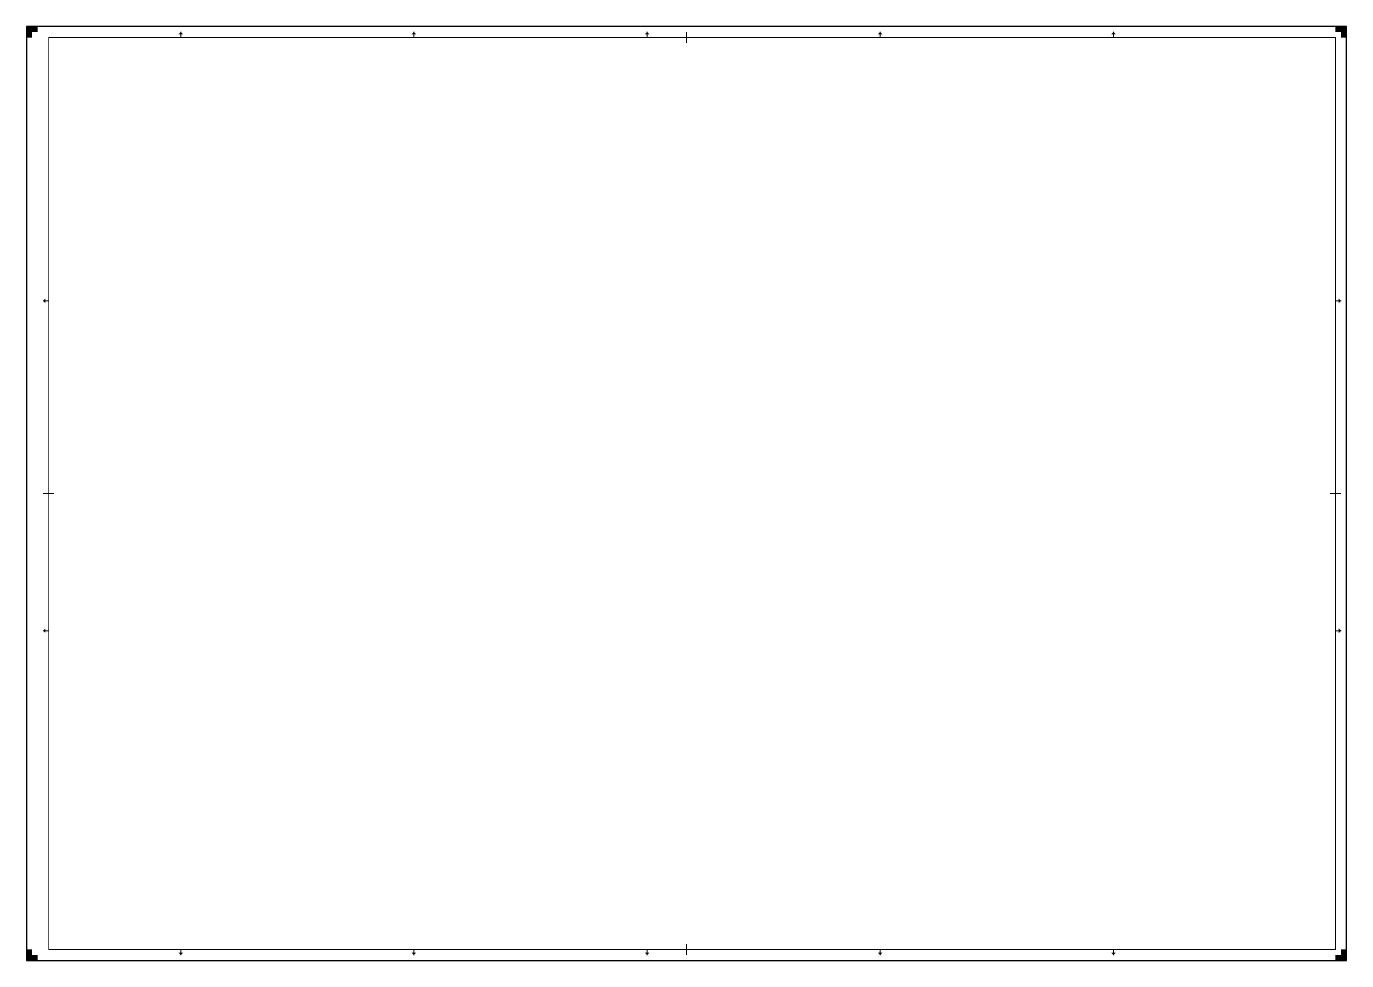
# Model space of a CAD drawing. Extents: x 0 to 1189, y 0 to 841.
import ezdxf

# ---------------------------------------------------------------- set-up
doc = ezdxf.new("R2010")
doc.units = 0
doc.header["$LTSCALE"] = 0.2
for name, color, linetype, lineweight in [('X-XX-AL-TEKENBLAD_KADER-G', 7, 'Continuous', 25), ('X-XX-AL-TEKENBLAD_KADER_AFSNIJMARKERING-G', 7, 'Continuous', 25), ('X-XX-AL-TEKENBLAD_KADER_CENTERMARKERING-G', 7, 'Continuous', 25), ('X-XX-AL-TEKENBLAD_KADER_VOUWMERK-G', 7, 'Continuous', 18)]:
    doc.layers.add(name, color=color, linetype=linetype, lineweight=lineweight)

msp = doc.modelspace()

# ---------------------------------------------------------------- hatches: boundary and pattern name
at = {"layer": 'X-XX-AL-TEKENBLAD_KADER_AFSNIJMARKERING-G'}
for points in [[(10, 841), (0, 841), (0, 831), (5, 831), (5, 836), (10, 836)], [(1189, 831), (1189, 841), (1179, 841), (1179, 836), (1184, 836), (1184, 831)], [(0, 10), (0, 0), (10, 0), (10, 5), (5, 5), (5, 10)], [(1179, 0), (1189, 0), (1189, 10), (1184, 10), (1184, 5), (1179, 5)]]:
    msp.add_hatch(color=256, dxfattribs=at).paths.add_polyline_path(points)
at = {"layer": 'X-XX-AL-TEKENBLAD_KADER_VOUWMERK-G'}
h = msp.add_hatch(color=256, dxfattribs=at)
h.paths.add_polyline_path([(141, 834), (139, 836), (139, 834)])
h.paths.add_polyline_path([(139, 834), (139, 836), (137, 834)])
h = msp.add_hatch(color=256, dxfattribs=at)
h.paths.add_polyline_path([(351, 834), (349, 836), (349, 834)])
h.paths.add_polyline_path([(349, 834), (349, 836), (347, 834)])
h = msp.add_hatch(color=256, dxfattribs=at)
h.paths.add_polyline_path([(561, 834), (559, 836), (559, 834)])
h.paths.add_polyline_path([(559, 834), (559, 836), (557, 834)])
h = msp.add_hatch(color=256, dxfattribs=at)
h.paths.add_polyline_path([(771, 834), (769, 836), (769, 834)])
h.paths.add_polyline_path([(769, 834), (769, 836), (767, 834)])
h = msp.add_hatch(color=256, dxfattribs=at)
h.paths.add_polyline_path([(981, 834), (979, 836), (979, 834)])
h.paths.add_polyline_path([(979, 834), (979, 836), (977, 834)])
h = msp.add_hatch(color=256, dxfattribs=at)
h.paths.add_polyline_path([(17, 596), (15, 594), (17, 594)])
h.paths.add_polyline_path([(17, 594), (15, 594), (17, 592)])
h = msp.add_hatch(color=256, dxfattribs=at)
h.paths.add_polyline_path([(1182, 596), (1184, 594), (1182, 594)])
h.paths.add_polyline_path([(1182, 594), (1184, 594), (1182, 592)])
h = msp.add_hatch(color=256, dxfattribs=at)
h.paths.add_polyline_path([(17, 299), (15, 297), (17, 297)])
h.paths.add_polyline_path([(17, 297), (15, 297), (17, 295)])
h = msp.add_hatch(color=256, dxfattribs=at)
h.paths.add_polyline_path([(1182, 299), (1184, 297), (1182, 297)])
h.paths.add_polyline_path([(1182, 297), (1184, 297), (1182, 295)])
h = msp.add_hatch(color=256, dxfattribs=at)
h.paths.add_polyline_path([(141, 7), (139, 5), (139, 7)])
h.paths.add_polyline_path([(139, 7), (139, 5), (137, 7)])
h = msp.add_hatch(color=256, dxfattribs=at)
h.paths.add_polyline_path([(351, 7), (349, 5), (349, 7)])
h.paths.add_polyline_path([(349, 7), (349, 5), (347, 7)])
h = msp.add_hatch(color=256, dxfattribs=at)
h.paths.add_polyline_path([(561, 7), (559, 5), (559, 7)])
h.paths.add_polyline_path([(559, 7), (559, 5), (557, 7)])
h = msp.add_hatch(color=256, dxfattribs=at)
h.paths.add_polyline_path([(771, 7), (769, 5), (769, 7)])
h.paths.add_polyline_path([(769, 7), (769, 5), (767, 7)])
h = msp.add_hatch(color=256, dxfattribs=at)
h.paths.add_polyline_path([(981, 7), (979, 5), (979, 7)])
h.paths.add_polyline_path([(979, 7), (979, 5), (977, 7)])

# ---------------------------------------------------------------- linework, layer by layer
at = {"layer": 'X-XX-AL-TEKENBLAD_KADER-G'}
for p, q in [((1189, 841), (0, 841)), ((0, 841), (0, 0)), ((1189, 0), (1189, 841)), ((0, 0), (1189, 0))]:
    msp.add_line(p, q, dxfattribs=at)
at = {"layer": 'X-XX-AL-TEKENBLAD_KADER-G', "const_width": 0.7, "flags": 128}
msp.add_lwpolyline([(20, 10), (1179, 10), (1179, 831), (20, 831)], close=True, dxfattribs=at)
at = {"layer": 'X-XX-AL-TEKENBLAD_KADER_CENTERMARKERING-G', "const_width": 0.7, "flags": 128}
for points in [[(594.5, 836), (594.5, 826)], [(15, 420.5), (25, 420.5)], [(1184, 420.5), (1174, 420.5)], [(594.5, 5), (594.5, 15)]]:
    msp.add_lwpolyline(points, dxfattribs=at)
at = {"layer": 'X-XX-AL-TEKENBLAD_KADER_VOUWMERK-G'}
for p, q in [((139, 831), (139, 836)), ((349, 831), (349, 836)), ((559, 831), (559, 836)), ((769, 831), (769, 836)), ((979, 831), (979, 836)), ((20, 594), (15, 594)), ((1179, 594), (1184, 594)), ((20, 297), (15, 297)), ((1179, 297), (1184, 297)), ((139, 10), (139, 5)), ((349, 10), (349, 5)), ((559, 10), (559, 5)), ((769, 10), (769, 5)), ((979, 10), (979, 5))]:
    msp.add_line(p, q, dxfattribs=at)

doc.saveas('drawing.dxf')
